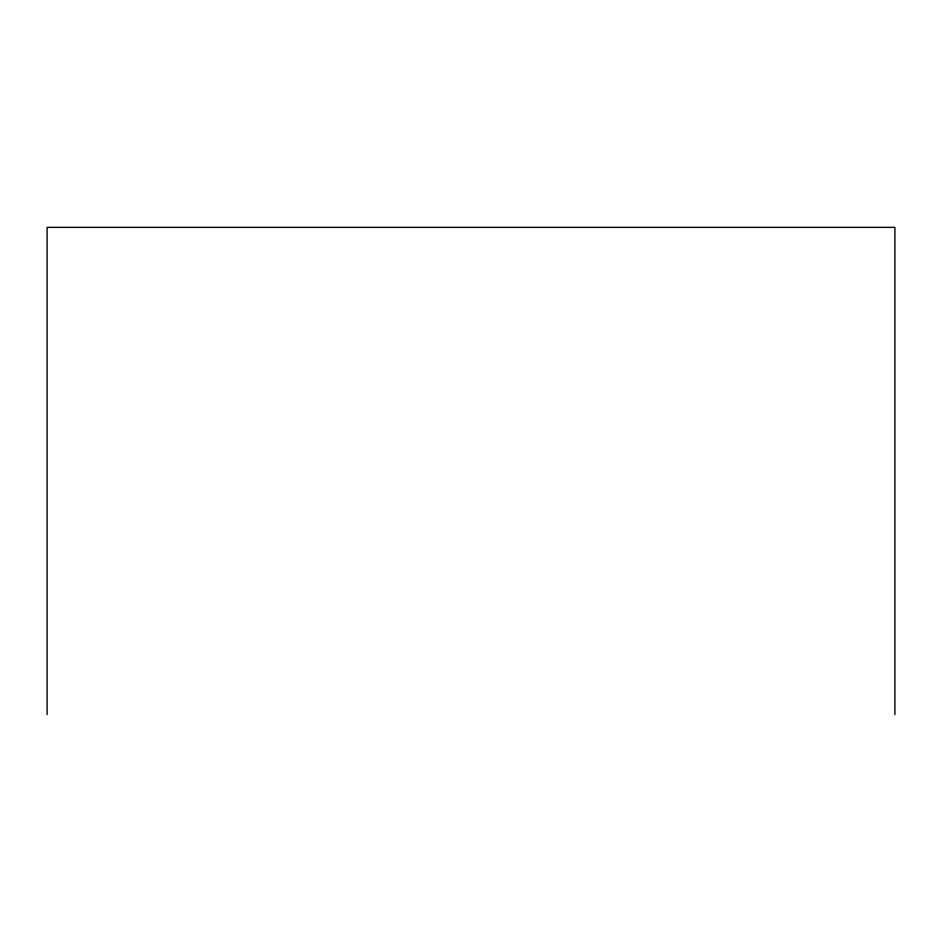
<?xml version="1.0" encoding="UTF-8"?>
<svg xmlns="http://www.w3.org/2000/svg" width="942" height="942" viewBox="0 0 942 942"><rect width="100%" height="100%" fill="white"/><g stroke="black" fill="none" stroke-linecap="round" stroke-linejoin="round"><path stroke-width="1.41" d="M894.9 714.637L894.9 227.363L47.1 227.363L47.1 714.637"/></g></svg>
